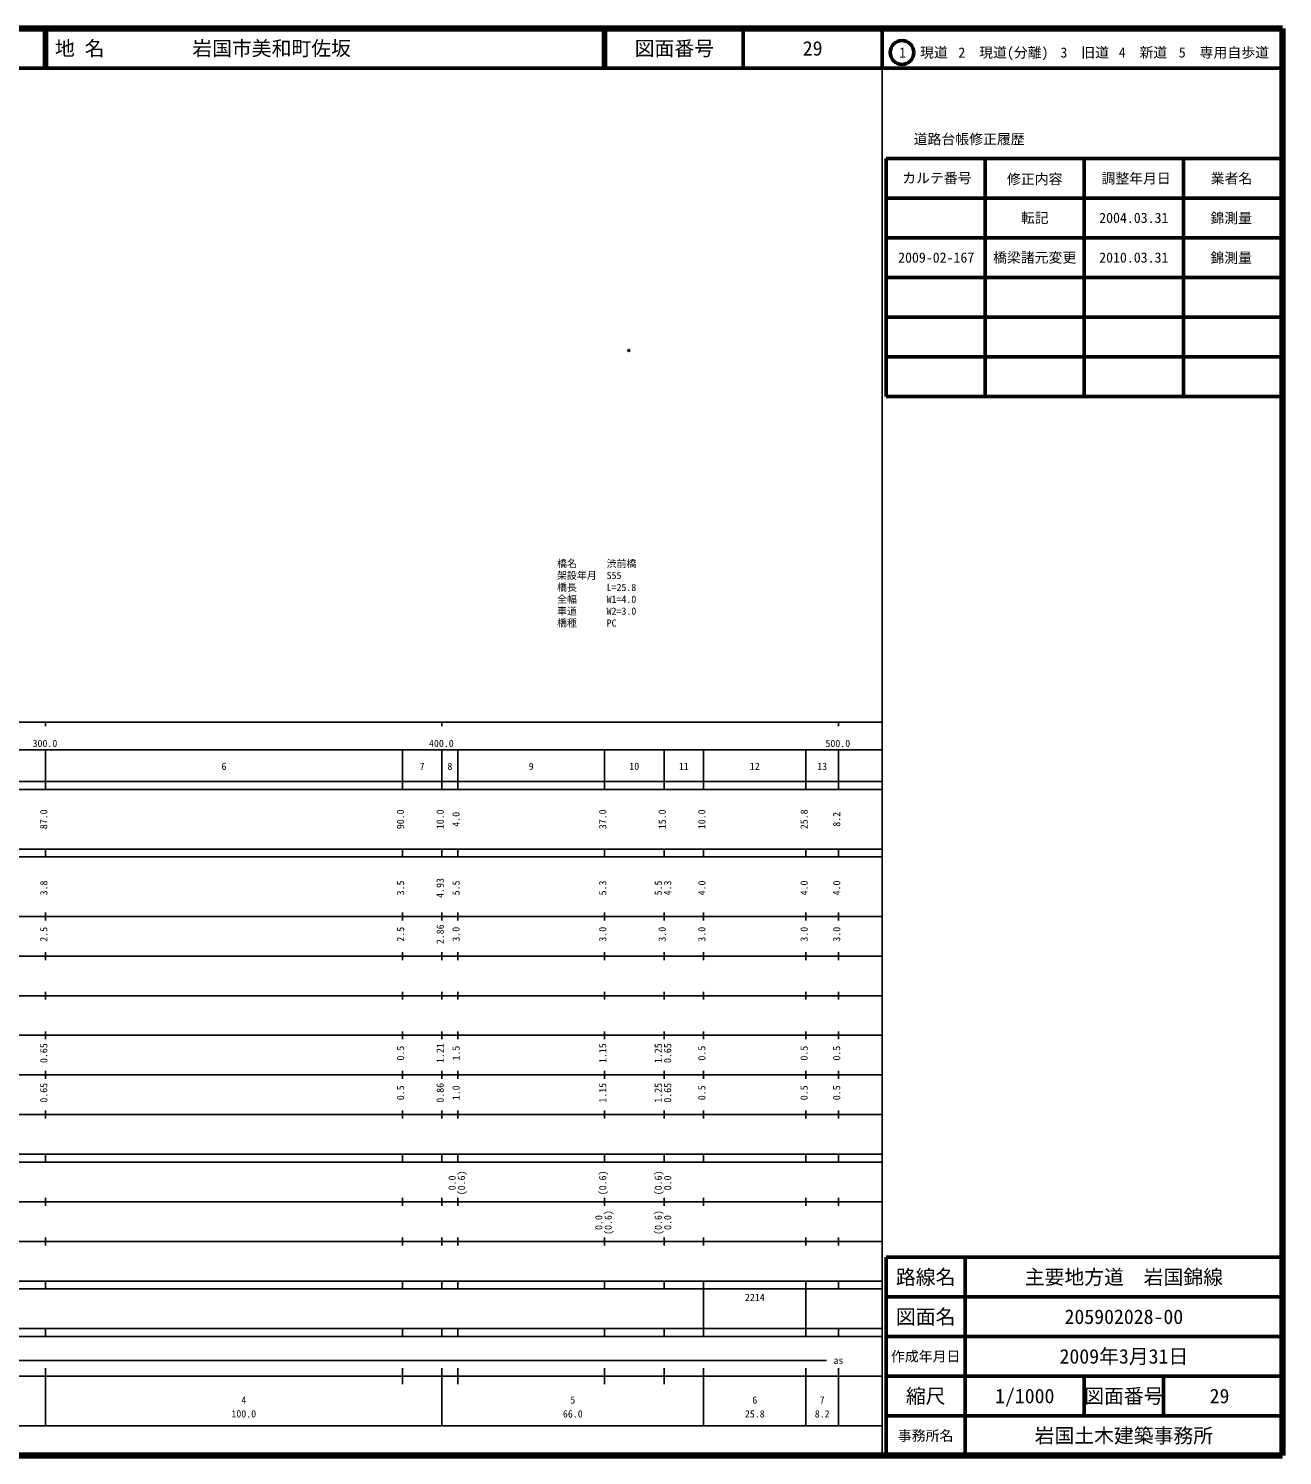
# Model space of a CAD drawing. Units: millimetres on the paper. Extents: x 40 to 680, y 20 to 380.
# Drawn here: x 363.7 to 680, y 20 to 380 of the extents above; entities that cross this region are included whole.
import ezdxf
from ezdxf.enums import TextEntityAlignment as Align

# ---------------------------------------------------------------- set-up
doc = ezdxf.new("R2010")
doc.units = ezdxf.units.MM
doc.header["$PDMODE"] = 32
doc.header["$PDSIZE"] = 0.5
for name, color, linetype in [('M-OTRS', 6, 'Continuous'), ('M-STR-HTXT', 7, 'Continuous'), ('M-TTL-TXT', 7, 'Continuous')]:
    doc.layers.add(name, color=color, linetype=linetype)
for name, color, linetype, lineweight in [('M-TTL', 2, 'Continuous', 140), ('M-TTL-BAND', 7, 'Continuous', 25), ('M-TTL-FRAM', 2, 'Continuous', 50), ('M-TTL-LINE', 7, 'Continuous', 50)]:
    doc.layers.add(name, color=color, linetype=linetype, lineweight=lineweight)
doc.styles.add('ＭＳ ゴシック', font='')
doc.styles.get('ＭＳ ゴシック').set_extended_font_data('MS Gothic')

msp = doc.modelspace()

# ---------------------------------------------------------------- linework, layer by layer
at = {"layer": 'M-OTRS'}
msp.add_point((515.153, 298.802), dxfattribs=at)
at = {"layer": 'M-TTL'}
for p, q in [((680, 380), (40, 380)), ((680, 20), (680, 380)), ((40, 20), (680, 20))]:
    msp.add_line(p, q, dxfattribs=at)
at = {"layer": 'M-TTL-BAND'}
for p, q in [((579, 20), (579, 370)), ((40, 205), (579, 205)), ((368, 205), (368, 204)), ((468, 205), (468, 204)), ((568, 205), (568, 204)), ((68, 198), (579, 198)), ((368, 188), (368, 198)), ((458, 188), (458, 198)), ((468, 188), (468, 198)), ((472, 188), (472, 198)), ((509, 188), (509, 198)), ((524, 188), (524, 198)), ((534, 188), (534, 198)), ((559.8, 188), (559.8, 198)), ((568, 188), (568, 198)), ((40, 190), (579, 190)), ((40, 188), (579, 188)), ((40, 173), (579, 173)), ((368, 171), (368, 173)), ((458, 171), (458, 173)), ((468, 171), (468, 173)), ((472, 171), (472, 173)), ((509, 171), (509, 173)), ((524, 171), (524, 173)), ((534, 171), (534, 173)), ((559.8, 171), (559.8, 173)), ((568, 171), (568, 173)), ((40, 171), (579, 171)), ((40, 156), (579, 156)), ((368, 155), (368, 157)), ((458, 155), (458, 157)), ((468, 155), (468, 157)), ((472, 155), (472, 157)), ((509, 155), (509, 157)), ((524, 155), (524, 157)), ((534, 155), (534, 157)), ((559.8, 155), (559.8, 157)), ((568, 155), (568, 157)), ((46, 146), (579, 146)), ((368, 145), (368, 147)), ((458, 145), (458, 147)), ((468, 145), (468, 147)), ((472, 145), (472, 147)), ((509, 145), (509, 147)), ((524, 145), (524, 147)), ((534, 145), (534, 147)), ((559.8, 145), (559.8, 147)), ((568, 145), (568, 147)), ((368, 135), (368, 137)), ((458, 135), (458, 137)), ((468, 135), (468, 137)), ((472, 135), (472, 137)), ((509, 135), (509, 137)), ((524, 135), (524, 137)), ((534, 135), (534, 137)), ((559.8, 135), (559.8, 137)), ((568, 135), (568, 137)), ((52, 136), (579, 136)), ((46, 126), (579, 126)), ((368, 125), (368, 127)), ((458, 125), (458, 127)), ((468, 125), (468, 127)), ((472, 125), (472, 127)), ((509, 125), (509, 127)), ((524, 125), (524, 127)), ((534, 125), (534, 127)), ((559.8, 125), (559.8, 127)), ((568, 125), (568, 127)), ((52, 116), (579, 116)), ((368, 115), (368, 117)), ((458, 115), (458, 117)), ((468, 115), (468, 117)), ((472, 115), (472, 117)), ((509, 115), (509, 117)), ((524, 115), (524, 117)), ((534, 115), (534, 117)), ((559.8, 115), (559.8, 117)), ((568, 115), (568, 117)), ((46, 106), (579, 106)), ((368, 105), (368, 107)), ((458, 105), (458, 107)), ((468, 105), (468, 107)), ((472, 105), (472, 107)), ((509, 105), (509, 107)), ((524, 105), (524, 107)), ((534, 105), (534, 107)), ((559.8, 105), (559.8, 107)), ((568, 105), (568, 107)), ((40, 96), (579, 96)), ((40, 94), (579, 94)), ((368, 94), (368, 96)), ((458, 94), (458, 96)), ((468, 94), (468, 96)), ((472, 94), (472, 96)), ((509, 94), (509, 96)), ((524, 94), (524, 96)), ((534, 94), (534, 96)), ((559.8, 94), (559.8, 96)), ((568, 94), (568, 96)), ((49, 84), (579, 84)), ((368, 83), (368, 85)), ((458, 83), (458, 85)), ((468, 83), (468, 85)), ((472, 83), (472, 85)), ((509, 83), (509, 85)), ((524, 83), (524, 85)), ((534, 83), (534, 85)), ((559.8, 83), (559.8, 85)), ((568, 83), (568, 85)), ((40, 74), (579, 74)), ((368, 73), (368, 75)), ((458, 73), (458, 75)), ((468, 73), (468, 75)), ((472, 73), (472, 75)), ((509, 73), (509, 75)), ((524, 73), (524, 75)), ((534, 73), (534, 75)), ((559.8, 73), (559.8, 75)), ((568, 73), (568, 75)), ((40, 64), (579, 64)), ((40, 62), (579, 62)), ((368, 62), (368, 64)), ((458, 62), (458, 64)), ((468, 62), (468, 64)), ((472, 62), (472, 64)), ((509, 62), (509, 64)), ((524, 62), (524, 64)), ((534, 62), (534, 64)), ((534, 52), (534, 62)), ((559.8, 62), (559.8, 64)), ((559.8, 52), (559.8, 62)), ((568, 62), (568, 64)), ((40, 52), (579, 52)), ((368, 50), (368, 52)), ((458, 50), (458, 52)), ((468, 50), (468, 52)), ((472, 50), (472, 52)), ((509, 50), (509, 52)), ((524, 50), (524, 52)), ((534, 50), (534, 52)), ((559.8, 50), (559.8, 52)), ((568, 50), (568, 52)), ((40, 50), (579, 50)), ((71, 44), (565, 44)), ((40, 40), (579, 40)), ((368, 27.5), (368, 42)), ((458, 38), (458, 42)), ((468, 27.5), (468, 42)), ((472, 38), (472, 42)), ((509, 38), (509, 42)), ((524, 38), (524, 42)), ((534, 27.5), (534, 42)), ((559.8, 27.5), (559.8, 42)), ((568, 27.5), (568, 42)), ((68, 27.5), (579, 27.5))]:
    msp.add_line(p, q, dxfattribs=at)
at = {"layer": 'M-TTL-FRAM'}
for p, q in [((580, 347.197), (580, 287.197)), ((580, 347.197), (680, 347.197)), ((580, 287.197), (680, 287.197)), ((680, 70), (580, 70)), ((580, 70), (580, 20))]:
    msp.add_line(p, q, dxfattribs=at)
at = {"layer": 'M-TTL-LINE'}
for p, q in [((367.75, 380), (367.75, 370)), ((368.25, 380), (368.25, 370)), ((508.747, 380), (508.747, 370)), ((509.247, 380), (509.247, 370)), ((543.997, 380), (543.997, 370)), ((579, 380), (579, 370)), ((40, 370), (680, 370)), ((605, 347.197), (605, 287.197)), ((630, 347.197), (630, 287.197)), ((655, 347.197), (655, 287.197)), ((580, 337.197), (680, 337.197)), ((580, 327.197), (680, 327.197)), ((580, 317.197), (680, 317.197)), ((580, 307.197), (680, 307.197)), ((580, 297.197), (680, 297.197)), ((600, 70), (600, 20)), ((680, 60), (580, 60)), ((680, 50), (580, 50)), ((680, 40), (580, 40)), ((630, 40), (630, 30)), ((650, 40), (650, 30)), ((680, 30), (580, 30))]:
    msp.add_line(p, q, dxfattribs=at)
msp.add_circle((584.031, 373.958), 3, dxfattribs=at)

# ---------------------------------------------------------------- texts
at = {"layer": 'M-STR-HTXT', "style": 'ＭＳ ゴシック'}
for s, p in [('橋名\u3000\u3000\u3000渋前橋', (497.024, 243.55)), ('架設年月\u3000S55', (497.024, 240.55)), ('橋長\u3000\u3000\u3000L=25.8', (497.024, 237.55)), ('全幅\u3000\u3000\u3000W1=4.0', (497.024, 234.55)), ('車道\u3000\u3000\u3000W2=3.0', (497.024, 231.55)), ('橋種\u3000\u3000\u3000PC', (497.024, 228.55))]:
    msp.add_text(s, height=1.833, dxfattribs=at).set_placement(p, align=Align.BOTTOM_LEFT)
at = {"layer": 'M-TTL-BAND', "style": 'ＭＳ ゴシック'}
for s, p in [('300.0', (367.844, 198.195)), ('400.0', (467.844, 198.195)), ('500.0', (567.844, 198.195)), ('6', (413, 192.405)), ('7', (463, 192.405)), ('8', (470, 192.405)), ('9', (490.5, 192.405)), ('10', (516.5, 192.405)), ('11', (529, 192.405)), ('12', (546.9, 192.405)), ('13', (563.9, 192.405)), ('as', (568, 42.5)), ('4', (418, 32.523)), ('5', (501, 32.523)), ('6', (546.9, 32.523)), ('7', (563.9, 32.523)), ('100.0', (418, 29.033)), ('66.0', (501, 29.033)), ('25.8', (546.9, 29.033)), ('8.2', (563.9, 29.033))]:
    msp.add_text(s, height=1.833, dxfattribs=at).set_placement(p, align=Align.BOTTOM_CENTER)
for s, p in [('87.0', (369, 180.5)), ('90.0', (459, 180.5)), ('10.0', (469, 180.5)), ('4.0', (473, 180.5)), ('37.0', (510, 180.5)), ('15.0', (525, 180.5)), ('10.0', (535, 180.5)), ('25.8', (560.8, 180.5)), ('8.2', (569, 180.5)), ('3.8', (369, 163.174)), ('3.5', (459, 163.174)), ('4.93', (469, 163.174)), ('5.5', (473, 163.174)), ('5.3', (510, 163.174)), ('5.5', (524, 163.174)), ('4.3', (526.37, 163.174)), ('4.0', (535, 163.174)), ('4.0', (560.8, 163.174)), ('4.0', (569, 163.174)), ('2.5', (369, 151.5)), ('2.5', (459, 151.5)), ('2.86', (469, 151.5)), ('3.0', (473, 151.5)), ('3.0', (510, 151.5)), ('3.0', (525, 151.5)), ('3.0', (535, 151.5)), ('3.0', (560.8, 151.5)), ('3.0', (569, 151.5)), ('0.65', (369, 121.5)), ('0.5', (459, 121.5)), ('1.21', (469, 121.5)), ('1.5', (473, 121.5)), ('1.15', (510, 121.5)), ('1.25', (524, 121.5)), ('0.65', (526.37, 121.5)), ('0.5', (535, 121.5)), ('0.5', (560.8, 121.5)), ('0.5', (569, 121.5)), ('0.65', (369, 111.5)), ('0.5', (459, 111.5)), ('0.86', (469, 111.5)), ('1.0', (473, 111.5)), ('1.15', (510, 111.5)), ('1.25', (524, 111.5)), ('0.65', (526.37, 111.5)), ('0.5', (535, 111.5)), ('0.5', (560.8, 111.5)), ('0.5', (569, 111.5)), ('0.0', (472, 88.764)), ('(0.6)', (474.37, 88.764)), ('(0.6)', (510, 88.764)), ('(0.6)', (524, 88.764)), ('0.0', (526.37, 88.764)), ('0.0', (509, 78.764)), ('(0.6)', (511.37, 78.764)), ('(0.6)', (524, 78.764)), ('0.0', (526.37, 78.764))]:
    msp.add_text(s, height=1.833, rotation=90, dxfattribs=at).set_placement(p, align=Align.BOTTOM_CENTER)
msp.add_text('2214', height=1.833, dxfattribs=at).set_placement((544.4, 58.405), align=Align.BOTTOM_LEFT)
at = {"layer": 'M-TTL-TXT', "style": 'ＭＳ ゴシック'}
for s, p in [('地 名', (370.38, 375)), ('岩国市美和町佐坂', (405.024, 375))]:
    msp.add_text(s, height=3.666, dxfattribs=at).set_placement(p, align=Align.MIDDLE_LEFT)
for s, height, p in [('図面番号', 3.666, (526.622, 375)), ('29', 3.666, (561.497, 375)), ('1\u3000現道', 2.566, (589.448, 373.958)), ('2\u3000現道(分離)', 2.566, (609.619, 373.958)), ('3\u3000旧道', 2.566, (630.121, 373.958)), ('4\u3000新道', 2.566, (644.824, 373.958)), ('5\u3000専用自歩道', 2.566, (665.228, 373.958)), ('道路台帳修正履歴', 2.566, (600.968, 352.113)), ('カルテ番号', 2.566, (592.839, 342.277)), ('修正内容', 2.566, (617.509, 342.023)), ('調整年月日', 2.566, (643.089, 342.197)), ('業者名', 2.566, (667.134, 342.197)), ('転記', 2.566, (617.5, 332.245)), ('2004.03.31', 2.566, (642.5, 332.245)), ('錦測量', 2.566, (667.077, 332.189)), ('2009-02-167', 2.566, (592.661, 322.222)), ('橋梁諸元変更', 2.566, (617.5, 322.222)), ('2010.03.31', 2.566, (642.5, 322.222)), ('錦測量', 2.566, (667.077, 322.165)), ('路線名', 3.666, (590, 65)), ('路線名', 3.666, (590, 65)), ('主要地方道\u3000岩国錦線', 3.666, (640, 65)), ('図面名', 3.666, (590, 55)), ('図面名', 3.666, (590, 55)), ('205902028-00', 3.666, (640, 55)), ('2009年3月31日', 3.666, (640, 45)), ('作成年月日', 2.566, (590, 45)), ('作成年月日', 2.566, (590, 45)), ('縮尺', 3.666, (590, 35)), ('縮尺', 3.666, (590, 35)), ('1/1000', 3.666, (615, 35)), ('図面番号', 3.666, (640, 35)), ('図面番号', 3.666, (640, 35)), ('29', 3.666, (664.125, 35)), ('事務所名', 2.566, (590, 25)), ('事務所名', 2.566, (590, 25)), ('岩国土木建築事務所', 3.666, (640, 25))]:
    msp.add_text(s, height=height, dxfattribs=at).set_placement(p, align=Align.MIDDLE_CENTER)

doc.saveas('drawing.dxf')
